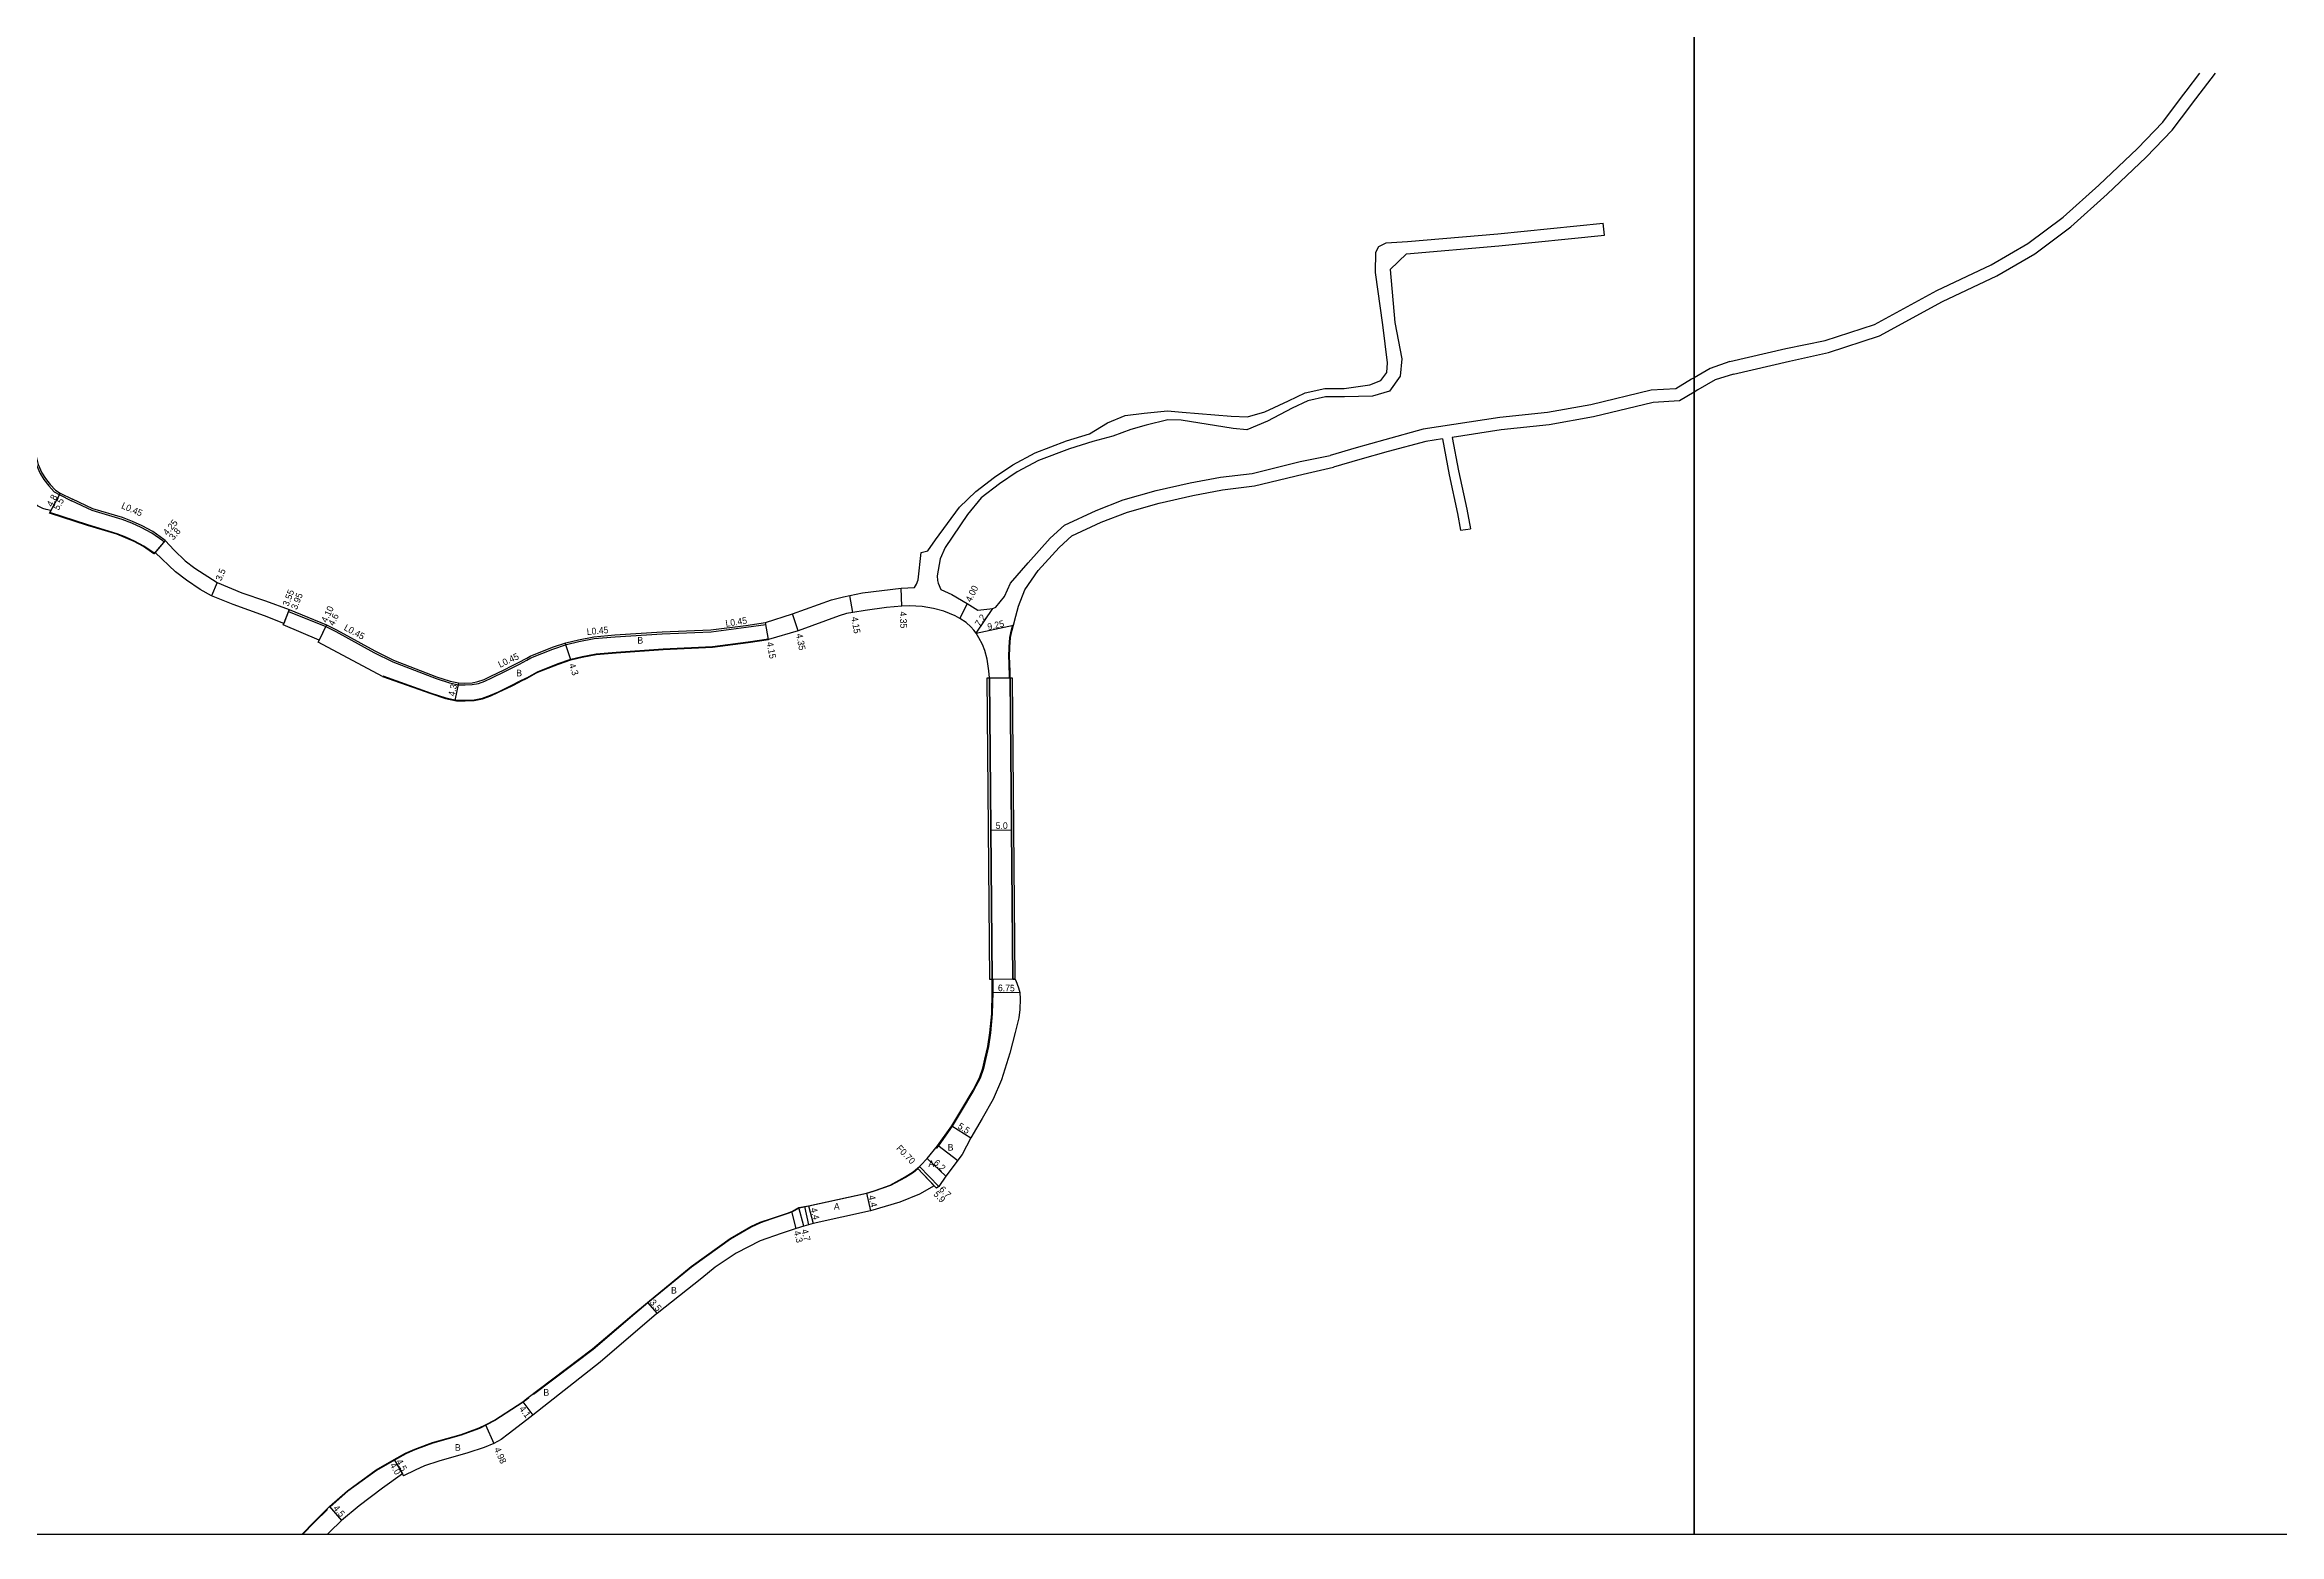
# Model space of a CAD drawing. Header units: metres. Extents: x -24000 to -21600, y -84000 to -81000.
# Drawn here: x -22799 to -22259, y -84000 to -83640 of the extents above; entities that cross this region are included whole.
import ezdxf

# ---------------------------------------------------------------- set-up
doc = ezdxf.new("R2010")
doc.units = ezdxf.units.M
doc.header["$LTSCALE"] = 2.5
for name, color, linetype in [('側溝・桝', 7, 'Continuous'), ('図郭', 7, 'Continuous'), ('幅員', 7, 'Continuous'), ('歩道・分離帯・安全施設', 7, 'Continuous'), ('舗装', 7, 'Continuous'), ('道路', 7, 'Continuous')]:
    doc.layers.add(name, color=color, linetype=linetype)
doc.styles.get("Standard").update_dxf_attribs({"font": ''})
doc.styles.get('Standard').set_extended_font_data('@MS PGothic')

msp = doc.modelspace()

# ---------------------------------------------------------------- linework, layer by layer
at = {"layer": '側溝・桝'}
for points in [[(-22801.61, -83738.02), (-22801.61, -83738.04), (-22801.17, -83739.82), (-22800.74, -83741.47), (-22799.83, -83743.54), (-22798.91, -83744.98), (-22797.76, -83746.46), (-22796.42, -83747.91), (-22795.19, -83748.62), (-22792.22, -83750.15)], [(-22769.91, -83760.01), (-22770.18, -83759.81), (-22772.84, -83757.94), (-22775.4, -83756.56), (-22777.69, -83755.54), (-22780.03, -83754.61), (-22787.26, -83752.46), (-22792.22, -83750.15)], [(-22769.91, -83760.01), (-22769.6, -83759.68)], [(-22739.61, -83776.43), (-22739.77, -83776.85), (-22730.77, -83780.54), (-22728.38, -83781.71), (-22719.15, -83786.76), (-22714.59, -83789.08)], [(-22682.19, -83788.64), (-22681.2, -83788.08), (-22675.86, -83785.96), (-22672.59, -83784.86), (-22669.6, -83784.13), (-22665.93, -83783.44), (-22660.86, -83783), (-22649.45, -83782.25), (-22637.66, -83781.79), (-22629.16, -83780.69), (-22624.41, -83780), (-22624.48, -83779.55)], [(-22714.59, -83789.08), (-22704.13, -83793.1), (-22700.84, -83794.15), (-22698.73, -83794.6), (-22697.13, -83794.64), (-22695.37, -83794.54), (-22693.89, -83794.25), (-22692.33, -83793.71), (-22690.66, -83792.93), (-22687.48, -83791.39), (-22685.58, -83790.41)], [(-22685.58, -83790.41), (-22683.96, -83789.64), (-22682.19, -83788.64)], [(-22587.78, -83911.5), (-22583.7, -83915.76)], [(-22587.25, -83911.04), (-22582.61, -83915.88)]]:
    msp.add_lwpolyline(points, dxfattribs=at)
at = {"layer": '図郭'}
for points in [[(-23200, -84000), (-22400, -84000), (-22400, -83400), (-23200, -83400)], [(-22400, -84000), (-21600, -84000), (-21600, -83400), (-22400, -83400)]]:
    msp.add_lwpolyline(points, close=True, dxfattribs=at)
at = {"layer": '幅員'}
for points in [[(-22794.97, -83748.23), (-22797.57, -83753.08)], [(-22794.97, -83748.23), (-22797.24, -83752.46)], [(-22769.6, -83759.68), (-22772.35, -83762.92)], [(-22769.6, -83759.68), (-22772.06, -83762.58)], [(-22757.04, -83769.89), (-22758.42, -83773.11)], [(-22591.52, -83775.55), (-22591.68, -83771.2)], [(-22739.61, -83776.43), (-22741.06, -83780.11)], [(-22739.61, -83776.43), (-22740.91, -83779.74)], [(-22603.38, -83777.08), (-22604.09, -83772.99)], [(-22575.77, -83774.96), (-22577.56, -83778.54)], [(-22573.61, -83782.12), (-22569.52, -83776.19)], [(-22730.59, -83780.13), (-22732.6, -83784.26)], [(-22730.59, -83780.13), (-22732.38, -83783.81)], [(-22623.73, -83783.64), (-22624.48, -83779.55)], [(-22616.58, -83781.56), (-22617.94, -83777.43)], [(-22573.61, -83782.12), (-22564.57, -83780.17)], [(-22698.67, -83794.15), (-22699.57, -83798.36)], [(-22570.05, -83829.72), (-22565.05, -83829.67)], [(-22569.72, -83868.88), (-22562.98, -83869.03)], [(-22579.47, -83901.2), (-22574.83, -83904.16)], [(-22587.78, -83911.5), (-22583.14, -83916.33)], [(-22587.78, -83911.5), (-22583.7, -83915.76)], [(-22585.45, -83909.15), (-22580.92, -83913.38)], [(-22600.06, -83917.48), (-22599.09, -83921.77)], [(-22617.05, -83926.09), (-22618.13, -83921.92)], [(-22615.24, -83925.52), (-22616.4, -83920.96)], [(-22614.08, -83920.55), (-22613.01, -83924.81)], [(-22653.01, -83943.94), (-22650.71, -83946.58)], [(-22683.19, -83967.94), (-22680.72, -83971.21)], [(-22692.21, -83973.51), (-22690.2, -83978.07)], [(-22714.22, -83981.92), (-22711.99, -83985.83)], [(-22714.22, -83981.92), (-22712.23, -83985.4)], [(-22729.85, -83993.24), (-22726.97, -83996.69)]]:
    msp.add_lwpolyline(points, dxfattribs=at)
at = {"layer": '幅員', "flags": 128}
msp.add_lwpolyline([(-22671.52, -83788.56), (-22672.89, -83784.48)], dxfattribs=at)
at = {"layer": '歩道・分離帯・安全施設'}
for points in [[(-22772.27, -83762.8), (-22774.77, -83761.05), (-22777.01, -83759.84), (-22779.11, -83758.91), (-22781.23, -83758.06), (-22788.33, -83755.95), (-22797.5, -83752.94)], [(-22565.5, -83792.89), (-22565.61, -83789.26), (-22565.7, -83787.87), (-22565.61, -83785.46), (-22565.41, -83783.14), (-22565.02, -83781.31), (-22564.71, -83780.13)], [(-22679.6, -83791.43), (-22674.59, -83789.43), (-22671.56, -83788.41), (-22668.82, -83787.75), (-22665.43, -83787.11), (-22660.58, -83786.69), (-22649.23, -83785.94), (-22637.34, -83785.33), (-22628.68, -83784.2), (-22623.76, -83783.49)], [(-22717.02, -83792.41), (-22705.32, -83796.6), (-22701.8, -83797.73), (-22699.15, -83798.29), (-22697.07, -83798.34), (-22694.9, -83798.22), (-22692.91, -83797.83), (-22690.94, -83797.14), (-22689.07, -83796.27), (-22685.82, -83794.7), (-22683.94, -83793.72)], [(-22683.94, -83793.72), (-22682.26, -83792.92), (-22682.19, -83792.88)], [(-22682.19, -83792.88), (-22679.6, -83791.43)], [(-22569.58, -83865.83), (-22569.57, -83868.88), (-22569.67, -83874.17), (-22570.12, -83878.75), (-22570.59, -83882.09), (-22571.31, -83885.18), (-22571.79, -83887.35), (-22572.63, -83889.68), (-22574.18, -83892.71), (-22577.17, -83897.65), (-22579.34, -83901.29), (-22582.78, -83906.15), (-22583.28, -83906.75)], [(-22587.68, -83911.61), (-22588.72, -83912.48), (-22590.66, -83913.72), (-22594.27, -83915.67), (-22597.95, -83916.98), (-22600.02, -83917.62), (-22614.05, -83920.69), (-22616.35, -83921.11), (-22618.06, -83922.06), (-22619.13, -83922.47), (-22623, -83923.74), (-22625.74, -83924.68), (-22627.98, -83925.71), (-22632.99, -83928.64), (-22638.64, -83932.71), (-22642.4, -83935.39), (-22652.91, -83944.05), (-22656.07, -83946.72)], [(-22656.07, -83946.72), (-22666.19, -83955.28), (-22680.61, -83966.17)], [(-22682.19, -83967.37), (-22683.1, -83968.06), (-22687.14, -83970.74), (-22689.88, -83972.5), (-22693.64, -83974.4), (-22698.02, -83976.02), (-22704.91, -83977.96), (-22709.23, -83979.59), (-22711.41, -83980.53), (-22714.14, -83982.05), (-22718.5, -83984.54), (-22725.48, -83989.6), (-22729.75, -83993.35), (-22729.92, -83993.51)], [(-22681.67, -83966.98), (-22682.19, -83967.37)], [(-22730.36, -83993.96), (-22733.48, -83997.09), (-22736.32, -84000)]]:
    msp.add_lwpolyline(points, dxfattribs=at)
at = {"layer": '舗装'}
for points in [[(-22582.81, -83905.94), (-22578.03, -83909.62)], [(-22615.06, -83920.72), (-22614.12, -83925.16)]]:
    msp.add_lwpolyline(points, dxfattribs=at)
at = {"layer": '道路'}
for points in [[(-22282.18, -83657.49), (-22278.75, -83652.89), (-22273.99, -83646.73)], [(-22282.18, -83652.48), (-22281.13, -83651.07), (-22277.78, -83646.73)], [(-22377.87, -83713.27), (-22368.34, -83711.39), (-22356.41, -83707.47), (-22341.35, -83699.26), (-22328.25, -83693.07), (-22319.36, -83687.88), (-22310.86, -83681.56), (-22302.2, -83673.8), (-22292.89, -83664.93), (-22286.73, -83658.58), (-22282.18, -83652.48)], [(-22377.01, -83716.35), (-22367.55, -83714.29), (-22355.21, -83710.23), (-22339.99, -83701.93), (-22326.85, -83695.73), (-22317.71, -83690.39), (-22308.96, -83683.89), (-22300.16, -83676.01), (-22290.78, -83667.06), (-22284.44, -83660.53), (-22282.18, -83657.49)], [(-22469.28, -83687.43), (-22447.47, -83685.57), (-22421.98, -83682.96)], [(-22421.68, -83685.85), (-22421.98, -83682.96)], [(-22477.01, -83694.89), (-22476.99, -83689.99), (-22476.21, -83688.65), (-22474.5, -83687.76), (-22469.28, -83687.43)], [(-22473.53, -83694.2), (-22469.59, -83690.38)], [(-22469.59, -83690.38), (-22447.2, -83688.46), (-22421.68, -83685.85)], [(-22588.47, -83771.08), (-22588.01, -83770.3), (-22587.61, -83769.24), (-22586.9, -83762.64), (-22585.27, -83762.21), (-22583.44, -83759.51), (-22577.6, -83751.62), (-22573.67, -83747.9), (-22569.13, -83744.37), (-22564.68, -83741.38), (-22559.34, -83738.54), (-22551.71, -83735.62), (-22546.19, -83733.91), (-22541.81, -83731.27), (-22537.57, -83729.52), (-22532.99, -83728.93), (-22527.3, -83728.34), (-22523.79, -83728.66), (-22511.97, -83729.66), (-22507.97, -83729.79), (-22503.83, -83728.58), (-22498.06, -83725.9), (-22494.08, -83724.01), (-22489.33, -83722.99), (-22484.65, -83722.96), (-22478.38, -83722.11), (-22475.72, -83721.01), (-22474.28, -83719.05), (-22474.17, -83716.79), (-22475.24, -83707.55), (-22477.01, -83694.89)], [(-22473.53, -83694.2), (-22472.38, -83707.03), (-22470.65, -83715.8), (-22471.05, -83719.94), (-22473.69, -83723.58), (-22477.81, -83724.83), (-22484.51, -83724.96), (-22489.11, -83724.99), (-22493.43, -83725.92), (-22497.22, -83727.71), (-22503.12, -83730.89), (-22508.12, -83732.97), (-22511.48, -83732.65), (-22523.99, -83730.65), (-22527.28, -83730.51), (-22532.51, -83731.81), (-22536.16, -83732.84), (-22540.53, -83734.48), (-22545.37, -83735.75), (-22551.05, -83737.52), (-22558.51, -83740.36), (-22563.65, -83743.1), (-22567.96, -83746), (-22572.36, -83749.42), (-22575.69, -83753.45), (-22581.08, -83761.43), (-22582.28, -83764.16), (-22582.98, -83768.25), (-22582.92, -83769.36), (-22582.74, -83770.05), (-22582.15, -83771.59)], [(-22391.4, -83716.43), (-22396.14, -83718.13), (-22400, -83720.34)], [(-22391.4, -83716.43), (-22377.87, -83713.27)], [(-22391.4, -83716.43), (-22377.87, -83713.27)], [(-22390.54, -83719.5), (-22377.01, -83716.35)], [(-22390.54, -83719.5), (-22377.01, -83716.35)], [(-22804.26, -83722.78), (-22802.92, -83728.29), (-22801.17, -83737.93), (-22800.74, -83739.71), (-22800.32, -83741.32), (-22799.43, -83743.33), (-22798.55, -83744.72), (-22797.42, -83746.17), (-22796.14, -83747.55), (-22794.97, -83748.23), (-22792.02, -83749.75)], [(-22400, -83720.34), (-22400.66, -83720.72), (-22404.46, -83723.01), (-22410.38, -83723.36), (-22425.01, -83726.87), (-22435.46, -83728.77), (-22447.01, -83730), (-22465.49, -83732.8), (-22474.76, -83735.33), (-22481.71, -83737.28), (-22488.01, -83739.14)], [(-22390.54, -83719.5), (-22394.92, -83720.89), (-22399.14, -83723.31), (-22400, -83723.83)], [(-22400, -83723.83), (-22403.55, -83725.96), (-22409.94, -83726.34), (-22424.38, -83729.81), (-22435.03, -83731.74), (-22446.63, -83732.98), (-22458.53, -83734.78)], [(-22797.57, -83753.08), (-22797.24, -83752.46), (-22798.36, -83752.18), (-22799.19, -83751.94), (-22800.5, -83751.32), (-22801.31, -83750.75), (-22802.37, -83749.6), (-22803.32, -83748), (-22804.01, -83746.72), (-22804.84, -83743.85), (-22805.56, -83740.84), (-22805.91, -83738.69)], [(-22568.79, -83775.85), (-22566.69, -83773.21), (-22565.29, -83770.04), (-22560.99, -83765.07), (-22555.69, -83759.18), (-22552.18, -83755.98), (-22544.6, -83752.46), (-22538, -83749.88), (-22530.08, -83747.65), (-22521.85, -83745.79), (-22514.52, -83744.43), (-22506.84, -83743.47), (-22495.27, -83740.64), (-22488.01, -83739.14)], [(-22460.89, -83735.14), (-22464.87, -83735.74), (-22473.96, -83738.22), (-22480.87, -83740.16), (-22487.16, -83742.01)], [(-22460.89, -83735.14), (-22459.26, -83743.83), (-22457.2, -83753.16), (-22456.48, -83757.19)], [(-22458.53, -83734.78), (-22457.02, -83742.83), (-22454.96, -83752.15), (-22454.11, -83756.87)], [(-22564.57, -83780.17), (-22563.98, -83777.97), (-22563.32, -83775.6), (-22561.83, -83771.66), (-22558.57, -83767), (-22553.48, -83761.37), (-22550.44, -83758.59), (-22543.38, -83755.31), (-22537.01, -83752.83), (-22529.32, -83750.66), (-22521.23, -83748.83), (-22514.04, -83747.49), (-22506.28, -83746.52), (-22494.51, -83743.64), (-22487.16, -83742.01)], [(-22769.6, -83759.68), (-22769.92, -83759.44), (-22772.61, -83757.56), (-22775.2, -83756.15), (-22777.51, -83755.13), (-22779.88, -83754.18), (-22787.1, -83752.04), (-22792.02, -83749.75)], [(-22772.35, -83762.92), (-22774.85, -83761.18), (-22777.08, -83759.97), (-22779.17, -83759.05), (-22781.28, -83758.2), (-22788.37, -83756.1), (-22797.57, -83753.08)], [(-22769.6, -83759.68), (-22767.43, -83762.02), (-22764.81, -83764.62), (-22762.43, -83766.42), (-22757.04, -83769.89), (-22751.08, -83772.33), (-22745.37, -83774.27), (-22739.61, -83776.43), (-22730.59, -83780.13), (-22728.17, -83781.31), (-22718.94, -83786.37), (-22714.41, -83788.66)], [(-22456.48, -83757.19), (-22454.11, -83756.87)], [(-22717.07, -83792.56), (-22732.6, -83784.26), (-22732.38, -83783.81), (-22741.06, -83780.11), (-22740.91, -83779.74), (-22745.58, -83777.94), (-22753.15, -83775.18), (-22758.42, -83773.11), (-22761.15, -83771.53), (-22764.47, -83769.26), (-22767.07, -83767.3), (-22772.06, -83762.58), (-22772.35, -83762.92)], [(-22624.48, -83779.55), (-22617.94, -83777.43), (-22608.55, -83774.09), (-22605.64, -83773.31), (-22604.09, -83772.99), (-22601.05, -83772.38), (-22591.68, -83771.2), (-22588.47, -83771.08)], [(-22582.15, -83771.59), (-22579.44, -83772.79), (-22575.77, -83774.96), (-22573.18, -83776.53), (-22569.52, -83776.19)], [(-22570.38, -83792.93), (-22570.49, -83791.2), (-22570.9, -83788.41), (-22571.45, -83786.28), (-22572.06, -83784.83), (-22572.9, -83783.25), (-22573.61, -83782.12), (-22574.14, -83781.4), (-22574.87, -83780.6), (-22576.01, -83779.57), (-22577.56, -83778.54), (-22578.67, -83777.93), (-22581.38, -83776.81), (-22583.89, -83776.11), (-22586.65, -83775.64), (-22589.68, -83775.54), (-22591.52, -83775.55), (-22595.25, -83775.91), (-22600.39, -83776.63), (-22603.38, -83777.08), (-22604.88, -83777.36), (-22606.72, -83777.89), (-22616.58, -83781.56), (-22623.73, -83783.64)], [(-22569.52, -83776.19), (-22568.79, -83775.85)], [(-22681.39, -83787.67), (-22676.02, -83785.53), (-22672.72, -83784.42), (-22669.69, -83783.69), (-22665.99, -83782.99), (-22660.9, -83782.55), (-22649.48, -83781.8), (-22637.7, -83781.34), (-22629.22, -83780.24), (-22624.48, -83779.55)], [(-22565.38, -83792.89), (-22565.39, -83791.62), (-22565.46, -83789.25), (-22565.55, -83787.87), (-22565.46, -83785.47), (-22565.26, -83783.17), (-22564.87, -83781.35), (-22564.57, -83780.17)], [(-22682.19, -83788.12), (-22681.39, -83787.67)], [(-22679.54, -83791.56), (-22674.54, -83789.57), (-22671.52, -83788.56), (-22668.79, -83787.89), (-22665.41, -83787.26), (-22660.57, -83786.84), (-22649.22, -83786.09), (-22637.32, -83785.48), (-22628.65, -83784.35), (-22623.73, -83783.64)], [(-22717.07, -83792.56), (-22705.37, -83796.74), (-22701.83, -83797.88), (-22699.17, -83798.44), (-22697.07, -83798.49), (-22694.89, -83798.37), (-22692.87, -83797.97), (-22690.89, -83797.28), (-22689.01, -83796.41), (-22685.75, -83794.84), (-22683.87, -83793.86)], [(-22714.41, -83788.66), (-22703.98, -83792.67), (-22700.73, -83793.72), (-22698.67, -83794.15), (-22697.14, -83794.19), (-22695.42, -83794.09), (-22694, -83793.81), (-22692.5, -83793.29), (-22690.85, -83792.52), (-22687.68, -83790.99), (-22685.78, -83790)], [(-22685.78, -83790), (-22684.17, -83789.24), (-22682.19, -83788.12)], [(-22682.19, -83793.06), (-22683.87, -83793.86)], [(-22679.54, -83791.56), (-22682.19, -83793.06)], [(-22569.73, -83865.83), (-22570.38, -83792.93)], [(-22565.38, -83792.89), (-22564.73, -83865.79)], [(-22656.3, -83946.72), (-22653.01, -83943.94), (-22642.49, -83935.27), (-22638.73, -83932.59), (-22633.07, -83928.51), (-22628.05, -83925.58), (-22625.79, -83924.54), (-22623.05, -83923.6), (-22619.18, -83922.33), (-22618.13, -83921.92), (-22616.4, -83920.96), (-22614.08, -83920.55), (-22600.06, -83917.48), (-22598, -83916.84), (-22594.33, -83915.54), (-22590.74, -83913.59), (-22588.81, -83912.36), (-22587.78, -83911.5), (-22587.25, -83911.04), (-22586.94, -83910.77), (-22585.45, -83909.15), (-22582.9, -83906.06), (-22579.47, -83901.2), (-22577.3, -83897.57), (-22574.31, -83892.64), (-22572.77, -83889.62), (-22571.94, -83887.31), (-22571.45, -83885.15), (-22570.73, -83882.06), (-22570.26, -83878.73), (-22569.82, -83874.16), (-22569.72, -83868.88), (-22569.73, -83865.83)], [(-22564.73, -83865.79), (-22564.23, -83865.78), (-22564.01, -83866.1), (-22563.31, -83867.9), (-22562.98, -83869.03), (-22562.91, -83870.53), (-22563.02, -83873.14), (-22563.22, -83875.1), (-22564.12, -83878.69), (-22565.47, -83883.68), (-22567.47, -83890.13), (-22569.5, -83894.8), (-22572.14, -83899.47), (-22574.83, -83904.16), (-22576.92, -83908.18)], [(-22576.92, -83908.18), (-22580.92, -83913.38), (-22582.61, -83915.88), (-22583.14, -83916.33), (-22583.7, -83915.76)], [(-22583.7, -83915.76), (-22587.28, -83917.72)], [(-22587.28, -83917.72), (-22591.99, -83919.66), (-22599.09, -83921.77), (-22613.01, -83924.81), (-22615.24, -83925.52), (-22617.05, -83926.09), (-22620.7, -83927.24), (-22625.78, -83929.03), (-22631.6, -83932.03), (-22636.66, -83935.41), (-22639.87, -83938.1), (-22650.71, -83946.58), (-22650.88, -83946.72)], [(-22682.19, -83967.18), (-22666.28, -83955.16), (-22656.3, -83946.72)], [(-22650.88, -83946.72), (-22664.47, -83958.41), (-22680.72, -83971.21), (-22682.19, -83972.34)], [(-22736.53, -84000), (-22733.58, -83996.99), (-22729.85, -83993.24), (-22725.57, -83989.48), (-22718.58, -83984.41), (-22714.22, -83981.92), (-22711.48, -83980.4), (-22709.28, -83979.45), (-22704.96, -83977.82), (-22698.07, -83975.87), (-22693.7, -83974.26), (-22692.21, -83973.51), (-22689.96, -83972.37), (-22687.22, -83970.61), (-22683.19, -83967.94), (-22682.19, -83967.18)], [(-22682.19, -83972.34), (-22686.7, -83975.81), (-22688.42, -83977.08), (-22690.2, -83978.07), (-22692.46, -83979.02), (-22696.48, -83980.31), (-22703.48, -83982.29), (-22706.9, -83983.48), (-22709.21, -83984.48), (-22711.99, -83985.83), (-22712.23, -83985.4), (-22717.08, -83988.84), (-22722.72, -83993.14), (-22726.97, -83996.69), (-22729.86, -83999.51), (-22730.35, -84000)]]:
    msp.add_lwpolyline(points, dxfattribs=at)
for points in [[(-22570.23, -83865.84), (-22570.88, -83792.94), (-22570.38, -83792.93), (-22569.73, -83865.83)], [(-22569.73, -83865.83), (-22570.38, -83792.93), (-22565.38, -83792.89), (-22564.73, -83865.79)], [(-22564.73, -83865.79), (-22565.38, -83792.89), (-22564.88, -83792.89), (-22564.23, -83865.78)]]:
    msp.add_lwpolyline(points, close=True, dxfattribs=at)

# ---------------------------------------------------------------- texts
at = {"layer": '側溝・桝'}
for s, rotation, p in [('L0.45', 336.716, (-22780.34, -83751.87)), ('L0.45', 331.2827, (-22726.55, -83781.25)), ('L0.45', 5.2146, (-22667.62, -83782.57)), ('L0.45', 8.9489, (-22634.03, -83780.59)), ('L0.45', 25.4566, (-22688.65, -83790.52)), ('F0.70', 313.8042, (-22592.99, -83906.78))]:
    msp.add_text(s, height=1.6, rotation=rotation, dxfattribs=at).set_placement(p)
at = {"layer": '幅員'}
for s, rotation, p in [('4.8', 61.8289, (-22796.95, -83751.71)), ('5.5', 61.8289, (-22795.34, -83752.53)), ('4.25', 49.6747, (-22769.08, -83758.6)), ('3.8', 49.6747, (-22767.62, -83759.74)), ('3.5', 66.8539, (-22756.05, -83769.61)), ('3.55', 68.5238, (-22739.82, -83775.76)), ('4.00', 63.4871, (-22574.82, -83774.74)), ('3.95', 68.5238, (-22737.78, -83776.56)), ('4.10', 64.011, (-22730.57, -83779.71)), ('4.35', 272.0709, (-22592.03, -83776.9)), ('4.6', 64.011, (-22728.84, -83780.48)), ('4.35', 280.9716, (-22617.12, -83782.37)), ('4.15', 279.8107, (-22603.77, -83778.29)), ('7.2', 55.4162, (-22572.71, -83780.65)), ('9.25', 12.1761, (-22570.67, -83781.38)), ('4.15', 280.3245, (-22624.22, -83784.39)), ('4.3', 288.5945, (-22672.04, -83789.74)), ('4.3', 78.0214, (-22699.64, -83797.48)), ('5.0', 0.5111, (-22568.85, -83829.46)), ('6.75', 358.7362, (-22568.33, -83868.66)), ('5.5', 327.4603, (-22578.2, -83901.72)), ('6.2', 316.9937, (-22584, -83910.37)), ('5.9', 313.804, (-22584.03, -83917.89)), ('6.7', 313.804, (-22582.66, -83916.73)), ('4.4', 284.1411, (-22613.64, -83921.26)), ('4.4', 282.7449, (-22599.64, -83918.2)), ('4.3', 284.5756, (-22617.68, -83926.82)), ('4.7', 284.3431, (-22615.83, -83926.44)), ('3.5', 311.0572, (-22652.59, -83944.04)), ('4.1', 307.0689, (-22684.14, -83969.7)), ('4.5', 299.7342, (-22713.86, -83982.41)), ('4.98', 293.8124, (-22690.13, -83979.38)), ('4.0', 299.7342, (-22715.35, -83983.27)), ('4.5', 309.9041, (-22729.1, -83993.75))]:
    msp.add_text(s, height=1.6, rotation=rotation, dxfattribs=at).set_placement(p)
at = {"layer": '舗装'}
for s, p in [('B', (-22655.45, -83784.64)), ('B', (-22684.74, -83792.54)), ('B', (-22580.46, -83907.22)), ('A', (-22585.12, -83911.17)), ('A', (-22607.96, -83921.5)), ('B', (-22647.33, -83941.79)), ('B', (-22678.17, -83966.49)), ('B', (-22699.56, -83979.8))]:
    msp.add_text(s, height=1.6, dxfattribs=at).set_placement(p)

doc.saveas('drawing.dxf')
